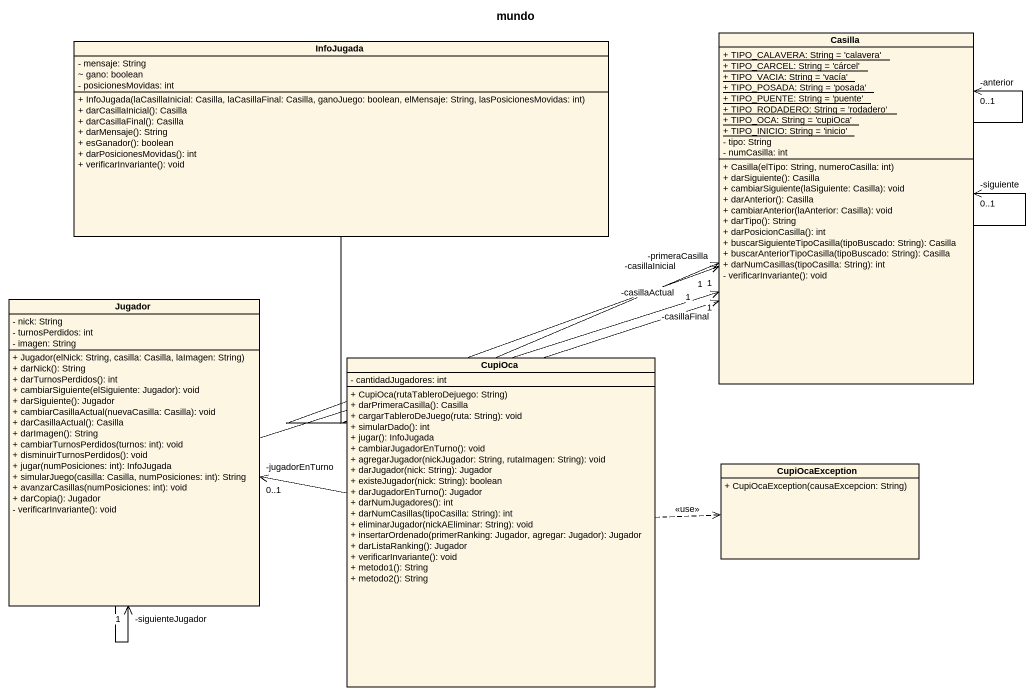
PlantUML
@startuml
title mundo
hide circle
hide empty members
skinparam classAttributeIconSize 0
class Casilla {
  {static} + TIPO_CALAVERA: String = 'calavera'
  {static} + TIPO_CARCEL: String = 'cárcel'
  {static} + TIPO_VACIA: String = 'vacía'
  {static} + TIPO_POSADA: String = 'posada'
  {static} + TIPO_PUENTE: String = 'puente'
  {static} + TIPO_RODADERO: String = 'rodadero'
  {static} + TIPO_OCA: String = 'cupiOca'
  {static} + TIPO_INICIO: String = 'inicio'
  - tipo: String
  - numCasilla: int
  + Casilla(elTipo: String, numeroCasilla: int)
  + darSiguiente(): Casilla
  + cambiarSiguiente(laSiguiente: Casilla): void
  + darAnterior(): Casilla
  + cambiarAnterior(laAnterior: Casilla): void
  + darTipo(): String
  + darPosicionCasilla(): int
  + buscarSiguienteTipoCasilla(tipoBuscado: String): Casilla
  + buscarAnteriorTipoCasilla(tipoBuscado: String): Casilla
  + darNumCasillas(tipoCasilla: String): int
  - verificarInvariante(): void
}
class InfoJugada {
  - mensaje: String
  ~ gano: boolean
  - posicionesMovidas: int
  + InfoJugada(laCasillaInicial: Casilla, laCasillaFinal: Casilla, ganoJuego: boolean, elMensaje: String, lasPosicionesMovidas: int)
  + darCasillaInicial(): Casilla
  + darCasillaFinal(): Casilla
  + darMensaje(): String
  + esGanador(): boolean
  + darPosicionesMovidas(): int
  + verificarInvariante(): void
}
class Jugador {
  - nick: String
  - turnosPerdidos: int
  - imagen: String
  + Jugador(elNick: String, casilla: Casilla, laImagen: String)
  + darNick(): String
  + darTurnosPerdidos(): int
  + cambiarSiguiente(elSiguiente: Jugador): void
  + darSiguiente(): Jugador
  + cambiarCasillaActual(nuevaCasilla: Casilla): void
  + darCasillaActual(): Casilla
  + darImagen(): String
  + cambiarTurnosPerdidos(turnos: int): void
  + disminuirTurnosPerdidos(): void
  + jugar(numPosiciones: int): InfoJugada
  + simularJuego(casilla: Casilla, numPosiciones: int): String
  + avanzarCasillas(numPosiciones: int): void
  + darCopia(): Jugador
  - verificarInvariante(): void
}
class CupiOca {
  - cantidadJugadores: int
  + CupiOca(rutaTableroDejuego: String)
  + darPrimeraCasilla(): Casilla
  + cargarTableroDeJuego(ruta: String): void
  + simularDado(): int
  + jugar(): InfoJugada
  + cambiarJugadorEnTurno(): void
  + agregarJugador(nickJugador: String, rutaImagen: String): void
  + darJugador(nick: String): Jugador
  + existeJugador(nick: String): boolean
  + darJugadorEnTurno(): Jugador
  + darNumJugadores(): int
  + darNumCasillas(tipoCasilla: String): int
  + eliminarJugador(nickAEliminar: String): void
  + insertarOrdenado(primerRanking: Jugador, agregar: Jugador): Jugador
  + darListaRanking(): Jugador
  + verificarInvariante(): void
  + metodo1(): String
  + metodo2(): String
}
class CupiOcaException {
  + CupiOcaException(causaExcepcion: String)
}
Casilla --> "-anterior\n0..1" Casilla
Casilla --> "-siguiente\n0..1" Casilla
InfoJugada -right-> "-casillaInicial\n1" Casilla
InfoJugada -right-> "-casillaFinal\n1" Casilla
Jugador -right-> "-casillaActual\n1" Casilla
Jugador --> "-siguienteJugador\n1" Jugador
CupiOca -up-> "-primeraCasilla\n1" Casilla
CupiOca -left-> "-jugadorEnTurno\n0..1" Jugador
CupiOca .right.> CupiOcaException : <<use>>
@enduml
